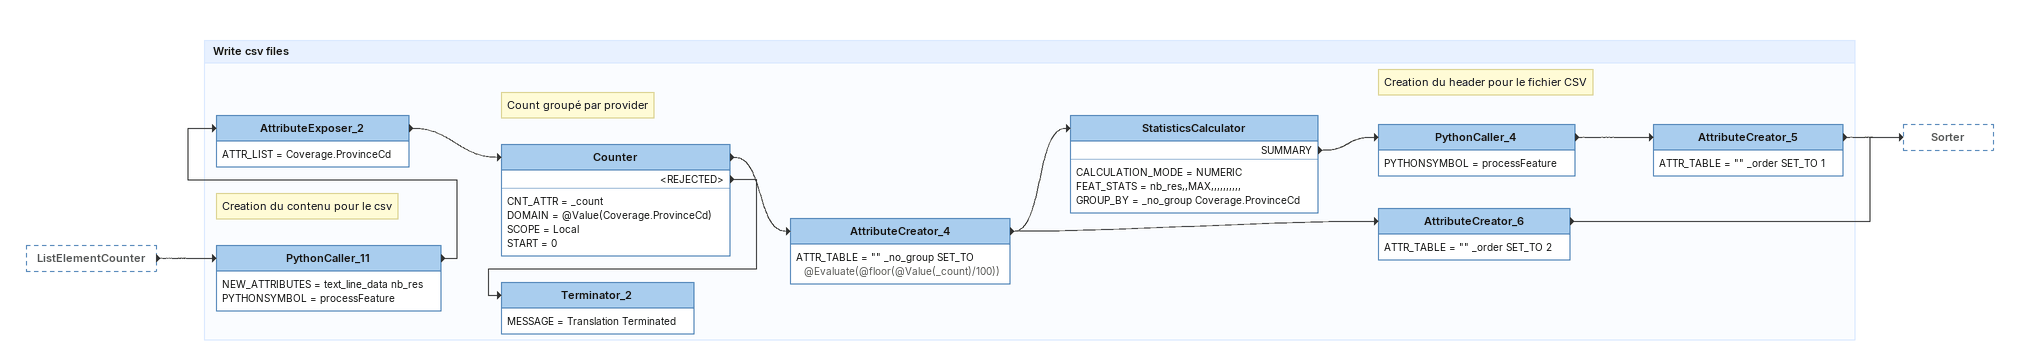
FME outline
ListElementCounter [outside]
    -> PythonCaller_11

Bookmark: Write csv files
Note: Creation du contenu pour le csv
PythonCaller_11
    NEW_ATTRIBUTES = text_line_data nb_res
    PYTHONSYMBOL = processFeature
    -> AttributeExposer_2
AttributeExposer_2
    ATTR_LIST = Coverage.ProvinceCd
    -> Counter
Note: Count groupé par provider
Counter
    CNT_ATTR = _count
    DOMAIN = @Value(Coverage.ProvinceCd)
    SCOPE = Local
    START = 0
    -> AttributeCreator_4
    <REJECTED> -> Terminator_2
AttributeCreator_4
    ATTR_TABLE = "" _no_group SET_TO @Evaluate(@floor(@Value(_count)/100))
    -> StatisticsCalculator
    -> AttributeCreator_6
StatisticsCalculator
    CALCULATION_MODE = NUMERIC
    FEAT_STATS = nb_res,,MAX,,,,,,,,,,
    GROUP_BY = _no_group Coverage.ProvinceCd
    SUMMARY -> PythonCaller_4
Note: Creation du header pour le fichier CSV
PythonCaller_4
    PYTHONSYMBOL = processFeature
    -> AttributeCreator_5
AttributeCreator_5
    ATTR_TABLE = "" _order SET_TO 1
    -> Sorter
AttributeCreator_6
    ATTR_TABLE = "" _order SET_TO 2
    -> Sorter
Terminator_2
    MESSAGE = Translation Terminated
